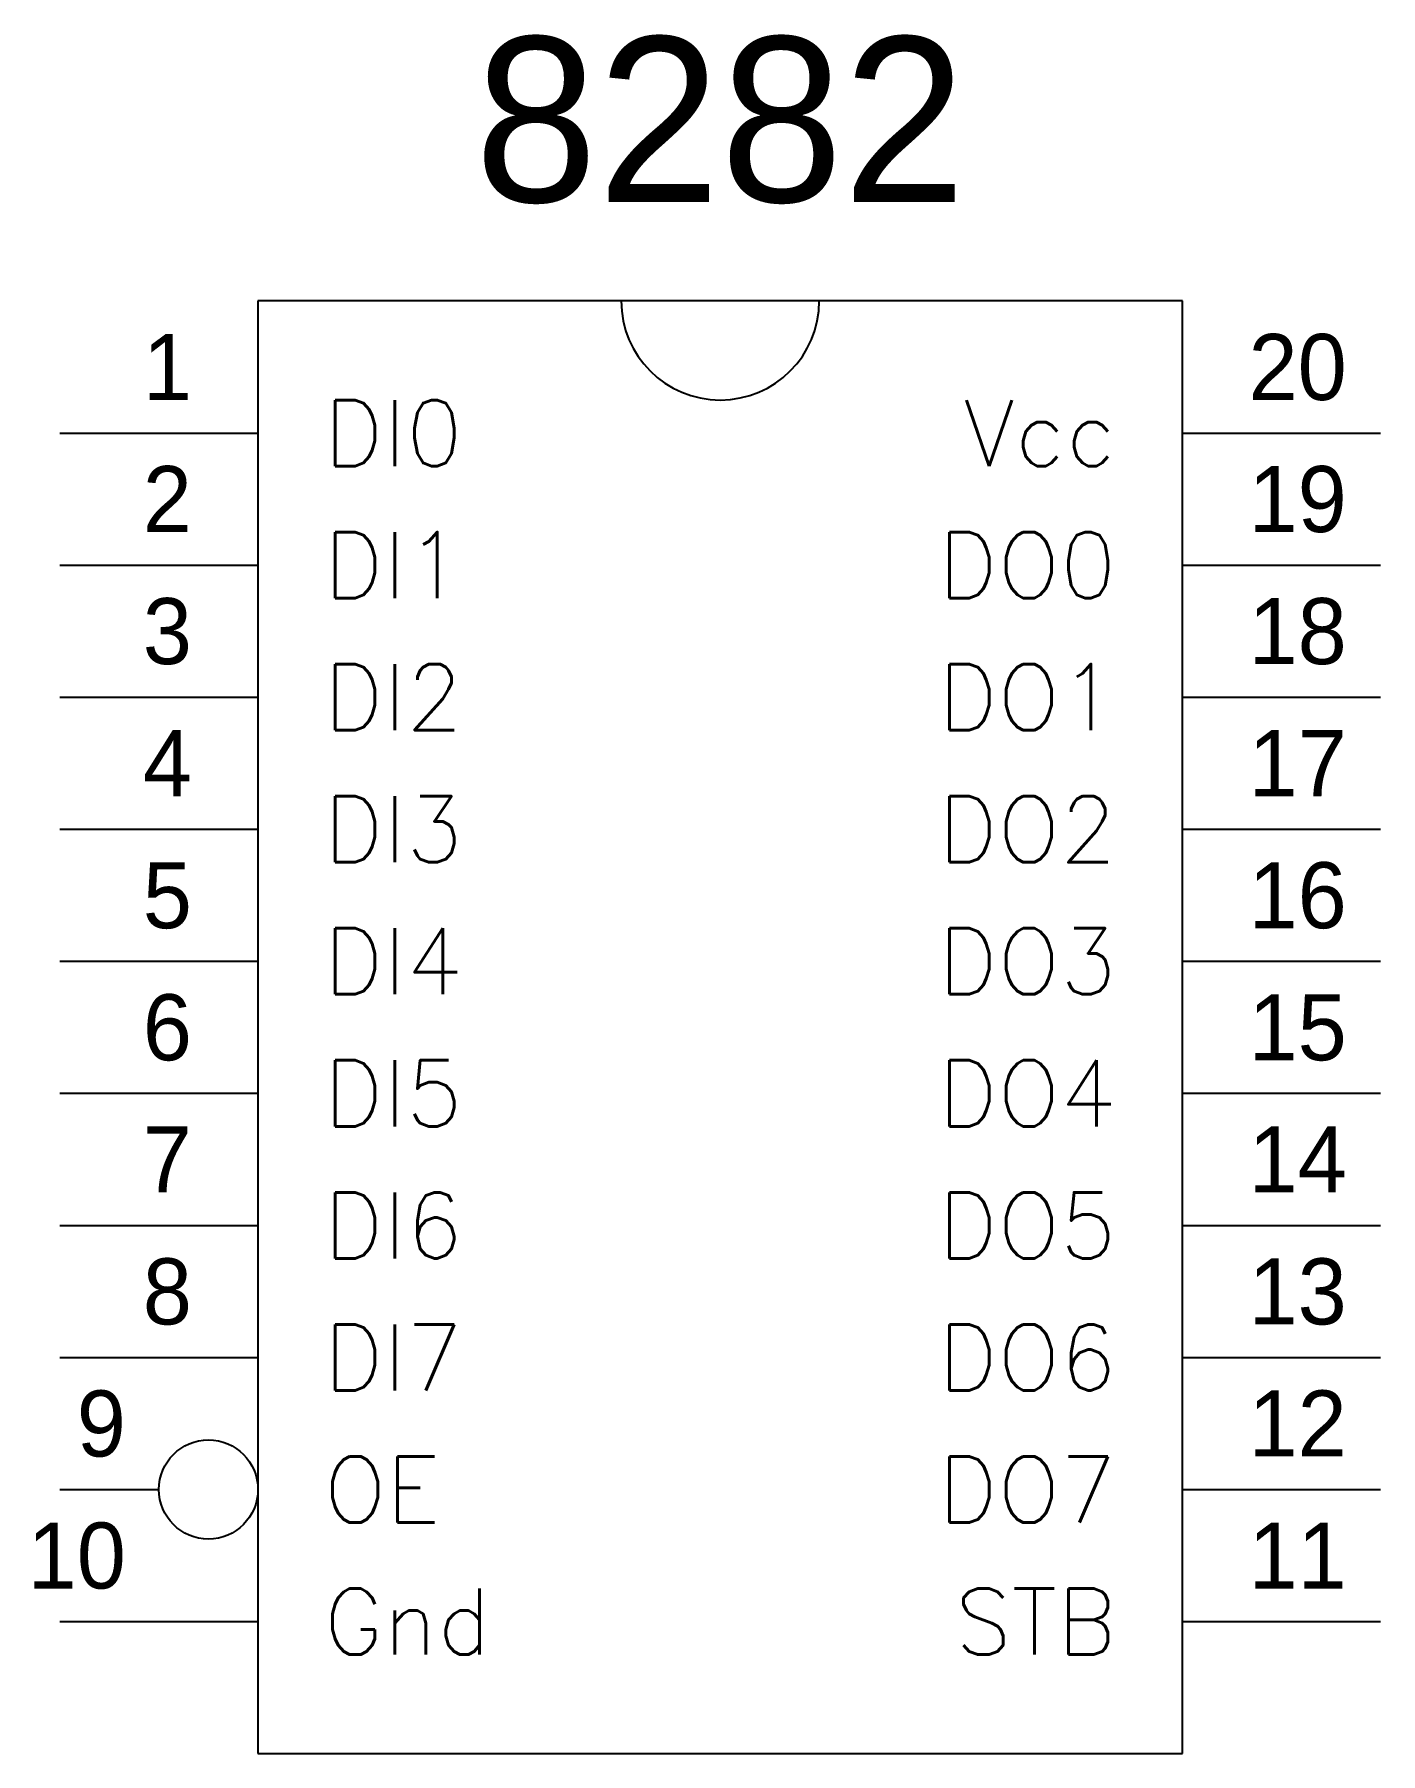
# Model space of a CAD drawing. Extents: x 3.46 to 5.5, y 2.2 to 4.8.
import ezdxf
from ezdxf.enums import TextEntityAlignment as Align

# ---------------------------------------------------------------- set-up
doc = ezdxf.new("R2010")
doc.units = 0
doc.header["$MEASUREMENT"] = 0
doc.layers.get('0').update_dxf_attribs({"linetype": 'CONTINUOUS'})
doc.styles.add('ROMANS', font='romans')

msp = doc.modelspace()

# ---------------------------------------------------------------- linework, layer by layer
for p, q in [((3.8, 4.4), (3.8, 2.2)), ((5.2, 4.4), (3.8, 4.4)), ((5.2, 2.2), (5.2, 4.4)), ((3.5, 4.2), (3.8, 4.2)), ((5.2, 4.2), (5.5, 4.2)), ((3.5, 4), (3.8, 4)), ((5.2, 4), (5.5, 4)), ((3.5, 3.8), (3.8, 3.8)), ((5.2, 3.8), (5.5, 3.8)), ((3.5, 3.6), (3.8, 3.6)), ((5.2, 3.6), (5.5, 3.6)), ((3.5, 3.4), (3.8, 3.4)), ((5.2, 3.4), (5.5, 3.4)), ((3.5, 3.2), (3.8, 3.2)), ((5.2, 3.2), (5.5, 3.2)), ((3.5, 3), (3.8, 3)), ((5.2, 3), (5.5, 3)), ((3.5, 2.8), (3.8, 2.8)), ((5.2, 2.8), (5.5, 2.8)), ((3.5, 2.6), (3.65, 2.6)), ((5.2, 2.6), (5.5, 2.6)), ((3.5, 2.4), (3.8, 2.4)), ((5.2, 2.4), (5.5, 2.4)), ((3.8, 2.2), (5.2, 2.2))]:
    msp.add_line(p, q)
msp.add_circle((3.725, 2.6), 0.075)
msp.add_arc((4.5, 4.4), 0.15, 180, 0)

# ---------------------------------------------------------------- texts
msp.add_text('8282', height=0.25).set_placement((4.5, 4.55), align=Align.CENTER)
for s, p in [('1', (3.7, 4.25)), ('2', (3.7, 4.05)), ('3', (3.7, 3.85)), ('4', (3.7, 3.65)), ('5', (3.7, 3.45)), ('6', (3.7, 3.25)), ('7', (3.7, 3.05)), ('8', (3.7, 2.85)), ('9', (3.6, 2.65)), ('10', (3.6, 2.45))]:
    msp.add_text(s, height=0.1).set_placement(p, align=Align.RIGHT)
for s, p in [('20', (5.3, 4.25)), ('19', (5.3, 4.05)), ('18', (5.3, 3.85)), ('17', (5.3, 3.65)), ('16', (5.3, 3.45)), ('15', (5.3, 3.25)), ('14', (5.3, 3.05)), ('13', (5.3, 2.85)), ('12', (5.3, 2.65)), ('11', (5.3, 2.45))]:
    msp.add_text(s, height=0.1).set_placement(p)
at = {"style": 'ROMANS'}
for s, p in [('DI0', (3.9, 4.15)), ('DI1', (3.9, 3.95)), ('DI2', (3.9, 3.75)), ('DI3', (3.9, 3.55)), ('DI4', (3.9, 3.35)), ('DI5', (3.9, 3.15)), ('DI6', (3.9, 2.95)), ('DI7', (3.9, 2.75)), ('OE', (3.9, 2.55)), ('Gnd', (3.9, 2.35))]:
    msp.add_text(s, height=0.1, dxfattribs=at).set_placement(p)
for s, p in [('Vcc', (5.1, 4.15)), ('DO0', (5.1, 3.95)), ('DO1', (5.1, 3.75)), ('DO2', (5.1, 3.55)), ('DO3', (5.1, 3.35)), ('DO4', (5.1, 3.15)), ('DO5', (5.1, 2.95)), ('DO6', (5.1, 2.75)), ('DO7', (5.1, 2.55)), ('STB', (5.1, 2.35))]:
    msp.add_text(s, height=0.1, dxfattribs=at).set_placement(p, align=Align.RIGHT)

doc.saveas('drawing.dxf')
